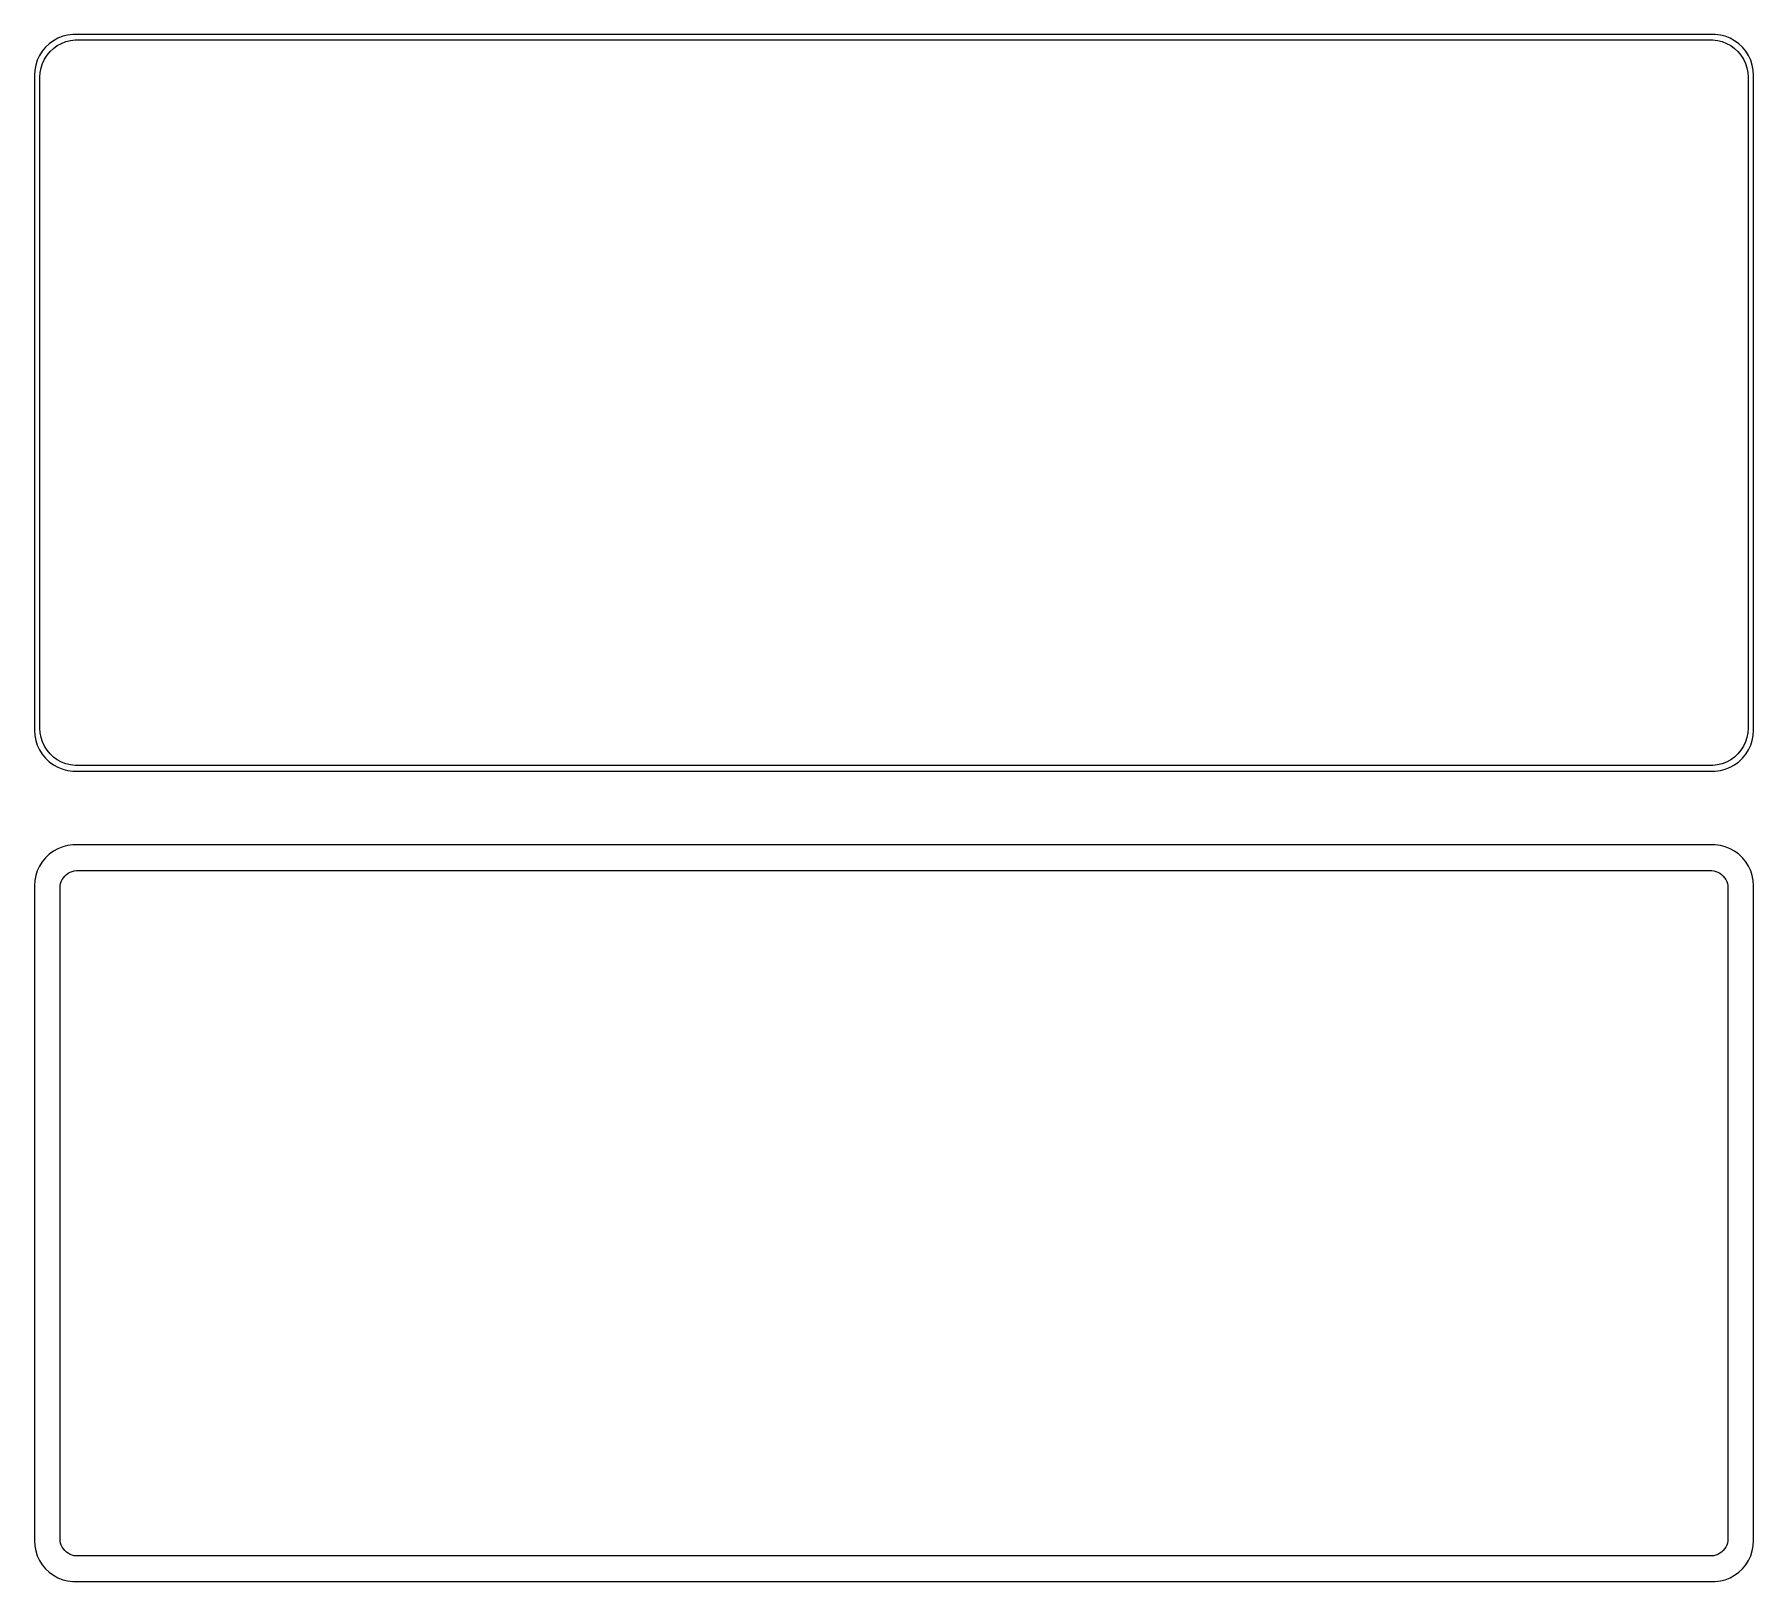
# Model space of a CAD drawing. Header units: metres. Extents: x -105 to 105, y 153 to 342.
import ezdxf

# ---------------------------------------------------------------- set-up
doc = ezdxf.new("R2010")
doc.units = ezdxf.units.M

msp = doc.modelspace()

# ---------------------------------------------------------------- linework, layer by layer
for p, q in [((-103.645, 340.423), (-104.045, 339.939)), ((-103.187, 340.853), (-103.645, 340.423)), ((-102.679, 341.222), (-103.187, 340.853)), ((-103.088, 339.884), (-102.668, 340.278)), ((-102.129, 341.524), (-102.679, 341.222)), ((-102.668, 340.278), (-102.203, 340.616)), ((-102.203, 340.616), (-101.699, 340.893)), ((-101.545, 341.755), (-102.129, 341.524)), ((-101.699, 340.893), (-101.165, 341.104)), ((-100.937, 341.911), (-101.545, 341.755)), ((-101.165, 341.104), (-100.608, 341.247)), ((-100.314, 341.99), (-100.937, 341.911)), ((-100.608, 341.247), (-100.037, 341.319)), ((100.314, 341.99), (-100.314, 341.99)), ((-100.037, 341.319), (100.037, 341.319)), ((100.037, 341.319), (100.608, 341.247)), ((100.937, 341.911), (100.314, 341.99)), ((100.608, 341.247), (101.165, 341.104)), ((101.545, 341.755), (100.937, 341.911)), ((101.165, 341.104), (101.699, 340.893)), ((102.129, 341.524), (101.545, 341.755)), ((101.699, 340.893), (102.203, 340.616)), ((102.679, 341.222), (102.129, 341.524)), ((102.203, 340.616), (102.668, 340.278)), ((102.668, 340.278), (103.088, 339.884)), ((103.187, 340.853), (102.679, 341.222)), ((103.645, 340.423), (103.187, 340.853)), ((104.045, 339.939), (103.645, 340.423)), ((-104.843, 338.243), (-104.961, 337.627)), ((-104.649, 338.841), (-104.843, 338.243)), ((-104.382, 339.409), (-104.649, 338.841)), ((-104.045, 339.939), (-104.382, 339.409)), ((-104.185, 337.889), (-104.007, 338.435)), ((-104.007, 338.435), (-103.762, 338.956)), ((-103.762, 338.956), (-103.454, 339.441)), ((-103.454, 339.441), (-103.088, 339.884)), ((103.088, 339.884), (103.454, 339.441)), ((103.454, 339.441), (103.762, 338.956)), ((103.762, 338.956), (104.007, 338.435)), ((104.007, 338.435), (104.185, 337.889)), ((104.382, 339.409), (104.045, 339.939)), ((104.649, 338.841), (104.382, 339.409)), ((104.843, 338.243), (104.649, 338.841)), ((104.961, 337.627), (104.843, 338.243)), ((-104.961, 337.627), (-105, 337)), ((-105, 337), (-105, 257)), ((-104.328, 336.75), (-104.292, 337.324)), ((-104.328, 257.25), (-104.328, 336.75)), ((-104.292, 337.324), (-104.185, 337.889)), ((104.185, 337.889), (104.292, 337.324)), ((104.292, 337.324), (104.328, 336.75)), ((104.328, 336.75), (104.328, 257.25)), ((105, 337), (104.961, 337.627)), ((105, 257), (105, 337)), ((-105, 257), (-104.961, 256.373)), ((-104.961, 256.373), (-104.843, 255.757)), ((-104.292, 256.676), (-104.328, 257.25)), ((-104.185, 256.111), (-104.292, 256.676)), ((104.292, 256.676), (104.185, 256.111)), ((104.328, 257.25), (104.292, 256.676)), ((104.843, 255.757), (104.961, 256.373)), ((104.961, 256.373), (105, 257)), ((-104.843, 255.757), (-104.649, 255.159)), ((-104.649, 255.159), (-104.382, 254.591)), ((-104.382, 254.591), (-104.045, 254.061)), ((-104.007, 255.565), (-104.185, 256.111)), ((-103.762, 255.044), (-104.007, 255.565)), ((-103.454, 254.559), (-103.762, 255.044)), ((-103.088, 254.116), (-103.454, 254.559)), ((-102.668, 253.722), (-103.088, 254.116)), ((103.088, 254.116), (102.668, 253.722)), ((103.454, 254.559), (103.088, 254.116)), ((103.762, 255.044), (103.454, 254.559)), ((104.007, 255.565), (103.762, 255.044)), ((104.185, 256.111), (104.007, 255.565)), ((104.045, 254.061), (104.382, 254.591)), ((104.382, 254.591), (104.649, 255.159)), ((104.649, 255.159), (104.843, 255.757)), ((-104.045, 254.061), (-103.645, 253.577)), ((-103.645, 253.577), (-103.187, 253.147)), ((-103.187, 253.147), (-102.679, 252.778)), ((-102.679, 252.778), (-102.129, 252.476)), ((-102.203, 253.384), (-102.668, 253.722)), ((-101.699, 253.107), (-102.203, 253.384)), ((-102.129, 252.476), (-101.545, 252.245)), ((-101.165, 252.896), (-101.699, 253.107)), ((-101.545, 252.245), (-100.937, 252.089)), ((-100.608, 252.753), (-101.165, 252.896)), ((-100.937, 252.089), (-100.314, 252.01)), ((-100.037, 252.681), (-100.608, 252.753)), ((-100.314, 252.01), (100.314, 252.01)), ((100.037, 252.681), (-100.037, 252.681)), ((100.608, 252.753), (100.037, 252.681)), ((100.314, 252.01), (100.937, 252.089)), ((101.165, 252.896), (100.608, 252.753)), ((100.937, 252.089), (101.545, 252.245)), ((101.699, 253.107), (101.165, 252.896)), ((101.545, 252.245), (102.129, 252.476)), ((102.203, 253.384), (101.699, 253.107)), ((102.129, 252.476), (102.679, 252.778)), ((102.668, 253.722), (102.203, 253.384)), ((102.679, 252.778), (103.187, 253.147)), ((103.187, 253.147), (103.645, 253.577)), ((103.645, 253.577), (104.045, 254.061)), ((-103.187, 241.853), (-103.645, 241.423)), ((-102.679, 242.222), (-103.187, 241.853)), ((-102.129, 242.524), (-102.679, 242.222)), ((-101.545, 242.755), (-102.129, 242.524)), ((-100.937, 242.911), (-101.545, 242.755)), ((-100.314, 242.99), (-100.937, 242.911)), ((100.314, 242.99), (-100.314, 242.99)), ((100.937, 242.911), (100.314, 242.99)), ((101.545, 242.755), (100.937, 242.911)), ((102.129, 242.524), (101.545, 242.755)), ((102.679, 242.222), (102.129, 242.524)), ((103.187, 241.853), (102.679, 242.222)), ((103.645, 241.423), (103.187, 241.853)), ((-104.649, 239.841), (-104.843, 239.243)), ((-104.382, 240.409), (-104.649, 239.841)), ((-104.045, 240.939), (-104.382, 240.409)), ((-103.645, 241.423), (-104.045, 240.939)), ((-101.095, 239.375), (-100.88, 239.531)), ((-100.88, 239.531), (-100.648, 239.659)), ((-100.648, 239.659), (-100.402, 239.756)), ((-100.402, 239.756), (-100.145, 239.822)), ((-100.145, 239.822), (-99.882, 239.855)), ((-99.882, 239.855), (99.882, 239.855)), ((99.882, 239.855), (100.145, 239.822)), ((100.145, 239.822), (100.402, 239.756)), ((100.402, 239.756), (100.648, 239.659)), ((100.648, 239.659), (100.88, 239.531)), ((100.88, 239.531), (101.095, 239.375)), ((104.045, 240.939), (103.645, 241.423)), ((104.382, 240.409), (104.045, 240.939)), ((104.649, 239.841), (104.382, 240.409)), ((104.843, 239.243), (104.649, 239.841)), ((-104.961, 238.627), (-105, 238)), ((-105, 238), (-105, 158)), ((-104.843, 239.243), (-104.961, 238.627)), ((-101.86, 237.75), (-101.843, 238.014)), ((-101.86, 158.25), (-101.86, 237.75)), ((-101.843, 238.014), (-101.793, 238.275)), ((-101.793, 238.275), (-101.711, 238.527)), ((-101.711, 238.527), (-101.599, 238.766)), ((-101.599, 238.766), (-101.457, 238.99)), ((-101.457, 238.99), (-101.288, 239.194)), ((-101.288, 239.194), (-101.095, 239.375)), ((101.095, 239.375), (101.288, 239.194)), ((101.288, 239.194), (101.457, 238.99)), ((101.457, 238.99), (101.599, 238.766)), ((101.599, 238.766), (101.711, 238.527)), ((101.711, 238.527), (101.793, 238.275)), ((101.793, 238.275), (101.843, 238.014)), ((101.843, 238.014), (101.86, 237.75)), ((101.86, 237.75), (101.86, 158.25)), ((104.961, 238.627), (104.843, 239.243)), ((105, 238), (104.961, 238.627)), ((105, 158), (105, 238)), ((-105, 158), (-104.961, 157.373)), ((-101.843, 157.986), (-101.86, 158.25)), ((-101.793, 157.725), (-101.843, 157.986)), ((-101.711, 157.473), (-101.793, 157.725)), ((101.793, 157.725), (101.711, 157.473)), ((101.843, 157.986), (101.793, 157.725)), ((101.86, 158.25), (101.843, 157.986)), ((104.961, 157.373), (105, 158)), ((-104.961, 157.373), (-104.843, 156.757)), ((-104.843, 156.757), (-104.649, 156.159)), ((-104.649, 156.159), (-104.382, 155.591)), ((-104.382, 155.591), (-104.045, 155.061)), ((-101.599, 157.234), (-101.711, 157.473)), ((-101.457, 157.01), (-101.599, 157.234)), ((-101.288, 156.806), (-101.457, 157.01)), ((-101.095, 156.625), (-101.288, 156.806)), ((-100.88, 156.469), (-101.095, 156.625)), ((-100.648, 156.341), (-100.88, 156.469)), ((-100.402, 156.244), (-100.648, 156.341)), ((-100.145, 156.178), (-100.402, 156.244)), ((-99.882, 156.145), (-100.145, 156.178)), ((99.882, 156.145), (-99.882, 156.145)), ((100.145, 156.178), (99.882, 156.145)), ((100.402, 156.244), (100.145, 156.178)), ((100.648, 156.341), (100.402, 156.244)), ((100.88, 156.469), (100.648, 156.341)), ((101.095, 156.625), (100.88, 156.469)), ((101.288, 156.806), (101.095, 156.625)), ((101.457, 157.01), (101.288, 156.806)), ((101.599, 157.234), (101.457, 157.01)), ((101.711, 157.473), (101.599, 157.234)), ((104.045, 155.061), (104.382, 155.591)), ((104.382, 155.591), (104.649, 156.159)), ((104.649, 156.159), (104.843, 156.757)), ((104.843, 156.757), (104.961, 157.373)), ((-104.045, 155.061), (-103.645, 154.577)), ((-103.645, 154.577), (-103.187, 154.147)), ((-103.187, 154.147), (-102.679, 153.778)), ((-102.679, 153.778), (-102.129, 153.476)), ((-102.129, 153.476), (-101.545, 153.245)), ((101.545, 153.245), (102.129, 153.476)), ((102.129, 153.476), (102.679, 153.778)), ((102.679, 153.778), (103.187, 154.147)), ((103.187, 154.147), (103.645, 154.577)), ((103.645, 154.577), (104.045, 155.061)), ((-101.545, 153.245), (-100.937, 153.089)), ((-100.937, 153.089), (-100.314, 153.01)), ((-100.314, 153.01), (100.314, 153.01)), ((100.314, 153.01), (100.937, 153.089)), ((100.937, 153.089), (101.545, 153.245))]:
    msp.add_line(p, q)

doc.saveas('drawing.dxf')
